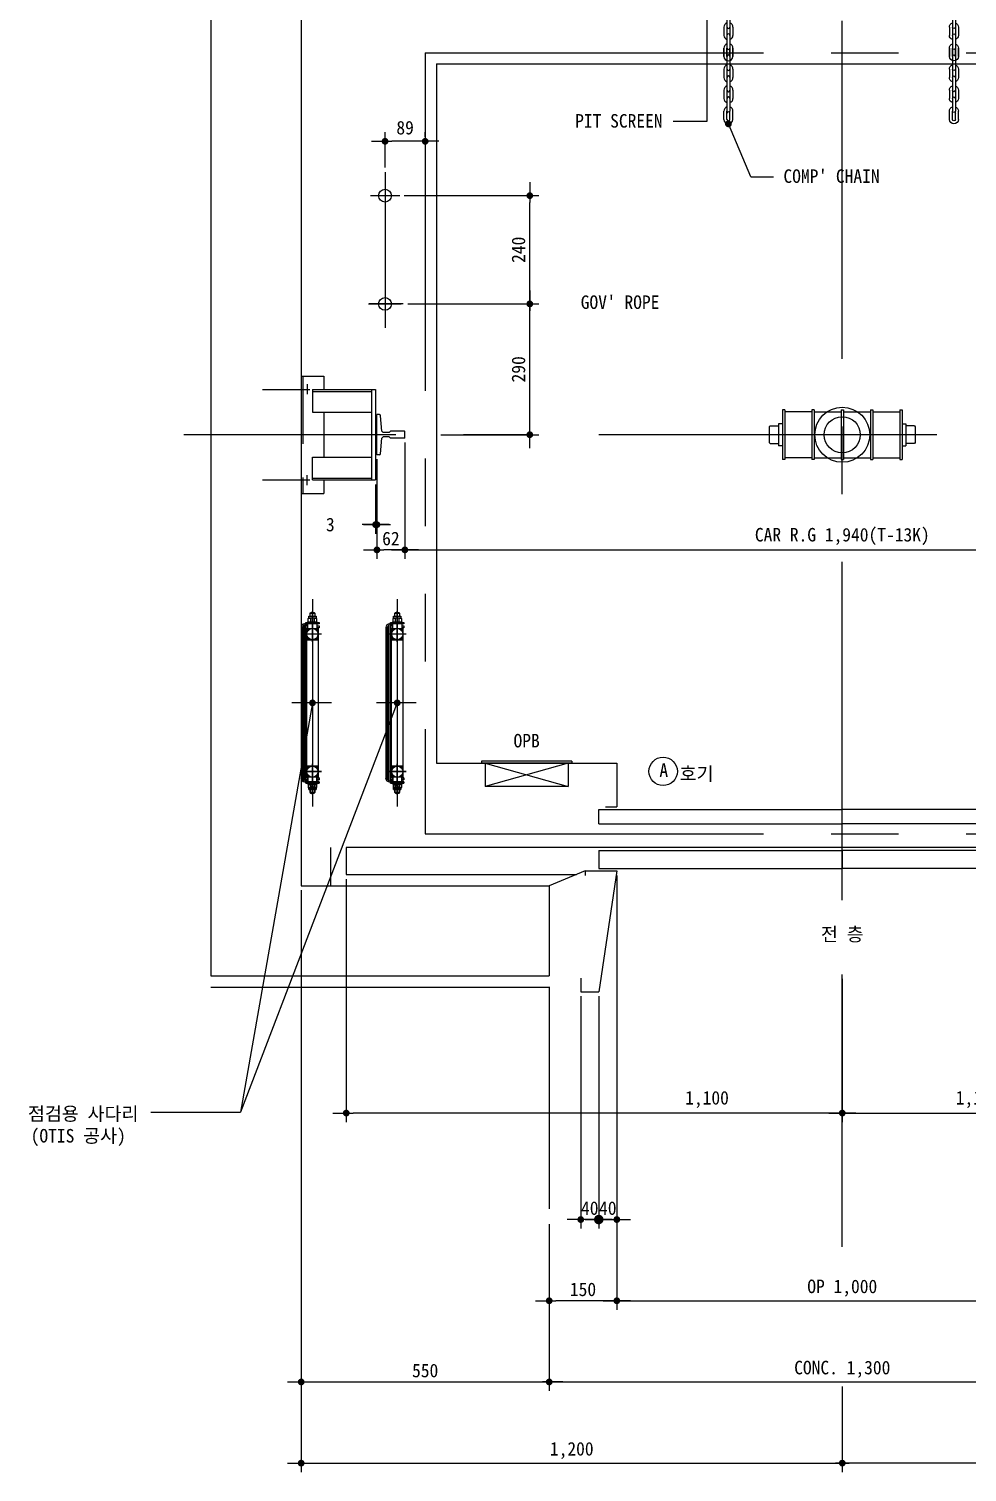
# Model space of a CAD drawing. Extents: x -9109 to 174251, y 57759 to 115528.
# Drawn here: x 74812 to 76893, y 110189 to 113389 of the extents above; entities that cross this region are included whole.
import ezdxf
from ezdxf.enums import TextEntityAlignment as Align

# ---------------------------------------------------------------- set-up
doc = ezdxf.new("R2010")
doc.units = 0
doc.header["$LTSCALE"] = 600
doc.header["$MEASUREMENT"] = 0
for name, pattern in [('CENTER', [2, 1.25, -0.25, 0.25, -0.25]), ('HIDDEN', [0.375, 0.25, -0.125]), ('PHANTOM', [2.5, 1.25, -0.25, 0.25, -0.25, 0.25, -0.25])]:
    doc.linetypes.add(name, pattern=pattern)
doc.layers.get('0').update_dxf_attribs({"linetype": 'CONTINUOUS'})
for name, color, linetype in [('1', 3, 'CONTINUOUS'), ('2', 4, 'HIDDEN'), ('3', 1, 'CENTER'), ('4', 6, 'PHANTOM'), ('A-DIMS', 7, 'CONTINUOUS')]:
    doc.layers.add(name, color=color, linetype=linetype)
doc.layers.add('A-MKXS-LEAD', color=7, linetype='CONTINUOUS', lineweight=25)
doc.layers.add('A-MKXS-TEXT1', color=3, linetype='CONTINUOUS', lineweight=25)
doc.styles.add('HY울릉도L', font='')
doc.styles.add('돋움', font='')
doc.styles.add('돋움체', font='')
doc.styles.get('HY울릉도L').set_extended_font_data('Dotum')
doc.styles.get('돋움').set_extended_font_data('DotumChe')
doc.styles.get('돋움체').set_extended_font_data('DotumChe')
doc.dimstyles.new('CDIM', dxfattribs={"dimtxt": 3, "dimasz": 1.5, "dimexe": 2, "dimexo": 1, "dimgap": 1, "dimtad": 1, "dimdec": 0, "dimrnd": 0.5, "dimzin": 0, "dimdsep": 32, "dimlunit": 6, "dimtxsty": 'HY울릉도L', "dimblk1": '_CIDOT', "dimblk2": '_CIDOT', "dimsah": 1, "dimcen": 5.5, "dimclrd": 2, "dimclre": 2, "dimclrt": 7, "dimadec": 0, "dimazin": 0, "dimtfac": 1, "dimtdec": 0, "dimtix": 1, "dimtmove": 2, "dimatfit": 1, "dimldrblk": '_CIDOT', "dimfxl": 1, "dimtolj": 1, "dimtzin": 0, "dimlwd": -1, "dimarcsym": 0})

# ---------------------------------------------------------------- blocks, each defined once
blk = doc.blocks.new('_CIDOT')
at = {"color": 0, "linetype": 'ByBlock'}
blk.add_line((2, 0), (-1, 0), dxfattribs=at)
at = {"color": 0, "linetype": 'ByBlock', "const_width": 0.5}
blk.add_lwpolyline([(-0.25, 0, 1), (0.25, 0, 1)], format="xyb", close=True, dxfattribs=at)
blk = doc.blocks.new('*D375')
at = {"layer": 'A-DIMS', "lineweight": -2, "transparency": 16777216}
for p, q in [((75646.1, 112472.2), (75646.1, 112213.9)), ((77586.1, 112472.2), (77586.1, 112213.9))]:
    blk.add_line(p, q, dxfattribs=at)
at = {"layer": 'A-DIMS', "transparency": 16777216}
blk.add_line((75661.1, 112233.9), (77571.1, 112233.9), dxfattribs=at)
at = {"layer": 'A-DIMS', "transparency": 16777216, "xscale": 15, "yscale": 15, "zscale": 15, "rotation": 180}
blk.add_blockref('_CIDOT', (75646.1, 112233.9), dxfattribs=at)
at = {"layer": 'A-DIMS', "transparency": 16777216, "xscale": 15, "yscale": 15, "zscale": 15}
blk.add_blockref('_CIDOT', (77586.1, 112233.9), dxfattribs=at)
at = {"layer": 'A-DIMS', "color": 3, "transparency": 16777216, "insert": (76616.1, 112263.5), "char_height": 30, "attachment_point": 5, "style": '돋움체'}
blk.add_mtext('\\A1;{\\C7;CAR R.G 1,940(T-13K)}', dxfattribs=at)
blk = doc.blocks.new('*D376')
at = {"layer": 'A-DIMS', "lineweight": -2, "transparency": 16777216}
for p, q in [((75602.1, 113081.4), (75602.1, 113159.7)), ((75691.1, 113149.7), (75691.1, 113159.7))]:
    blk.add_line(p, q, dxfattribs=at)
at = {"layer": 'A-DIMS', "transparency": 16777216}
blk.add_line((75676.1, 113139.7), (75617.1, 113139.7), dxfattribs=at)
at = {"layer": 'A-DIMS', "transparency": 16777216, "xscale": 15, "yscale": 15, "zscale": 15, "rotation": 180}
blk.add_blockref('_CIDOT', (75602.1, 113139.7), dxfattribs=at)
at = {"layer": 'A-DIMS', "transparency": 16777216, "xscale": 15, "yscale": 15, "zscale": 15}
blk.add_blockref('_CIDOT', (75691.1, 113139.7), dxfattribs=at)
at = {"layer": 'A-DIMS', "color": 3, "transparency": 16777216, "insert": (75646.6, 113169.7), "char_height": 30, "attachment_point": 5, "style": '돋움체'}
blk.add_mtext('\\A1;89', dxfattribs=at)
blk = doc.blocks.new('*D350')
at = {"layer": 'A-DIMS', "lineweight": -2, "transparency": 16777216}
for p, q in [((75644.6, 113019.2), (75943.1, 113019.2)), ((75652.3, 112779.2), (75943.1, 112779.2))]:
    blk.add_line(p, q, dxfattribs=at)
at = {"layer": 'A-DIMS', "transparency": 16777216}
blk.add_line((75923.1, 112794.2), (75923.1, 113004.2), dxfattribs=at)
at = {"layer": 'A-DIMS', "transparency": 16777216, "xscale": 15, "yscale": 15, "zscale": 15}
for p, rotation in [((75923.1, 113019.2), 90), ((75923.1, 112779.2), 270)]:
    blk.add_blockref('_CIDOT', p, dxfattribs=dict(at, rotation=rotation))
at = {"layer": 'A-DIMS', "color": 3, "transparency": 16777216, "insert": (75898.1, 112899.2), "char_height": 30, "attachment_point": 5, "rotation": 90, "style": '돋움'}
blk.add_mtext('\\A1;240', dxfattribs=at)
blk = doc.blocks.new('*D351')
at = {"layer": 'A-DIMS', "lineweight": -2, "transparency": 16777216}
for p, q in [((75652.3, 112779.2), (75943.1, 112779.2)), ((75726.1, 112489.2), (75943.1, 112489.2))]:
    blk.add_line(p, q, dxfattribs=at)
at = {"layer": 'A-DIMS', "transparency": 16777216}
blk.add_line((75923.1, 112504.2), (75923.1, 112764.2), dxfattribs=at)
at = {"layer": 'A-DIMS', "transparency": 16777216, "xscale": 15, "yscale": 15, "zscale": 15}
for p, rotation in [((75923.1, 112779.2), 90), ((75923.1, 112489.2), 270)]:
    blk.add_blockref('_CIDOT', p, dxfattribs=dict(at, rotation=rotation))
at = {"layer": 'A-DIMS', "color": 3, "transparency": 16777216, "insert": (75898.1, 112634.2), "char_height": 30, "attachment_point": 5, "rotation": 90, "style": '돋움'}
blk.add_mtext('\\A1;290', dxfattribs=at)
blk = doc.blocks.new('*D352')
at = {"layer": 'A-DIMS', "lineweight": -2, "transparency": 16777216}
for p, q in [((75646.1, 112472.2), (75646.1, 112213.9)), ((75584.1, 112434.7), (75584.1, 112213.9))]:
    blk.add_line(p, q, dxfattribs=at)
at = {"layer": 'A-DIMS', "transparency": 16777216}
blk.add_line((75631.1, 112233.9), (75599.1, 112233.9), dxfattribs=at)
at = {"layer": 'A-DIMS', "transparency": 16777216, "xscale": 15, "yscale": 15, "zscale": 15, "rotation": 180}
blk.add_blockref('_CIDOT', (75584.1, 112233.9), dxfattribs=at)
at = {"layer": 'A-DIMS', "transparency": 16777216, "xscale": 15, "yscale": 15, "zscale": 15}
blk.add_blockref('_CIDOT', (75646.1, 112233.9), dxfattribs=at)
at = {"layer": 'A-DIMS', "color": 3, "transparency": 16777216, "insert": (75615.1, 112258.9), "char_height": 30, "attachment_point": 5, "style": '돋움체'}
blk.add_mtext('\\A1;62', dxfattribs=at)
blk = doc.blocks.new('*D353')
at = {"layer": 'A-DIMS', "lineweight": -2, "transparency": 16777216}
for p, q in [((75584.1, 112434.7), (75584.1, 112269.8)), ((75581.1, 112379.2), (75581.1, 112269.8))]:
    blk.add_line(p, q, dxfattribs=at)
at = {"layer": 'A-DIMS', "transparency": 16777216}
for p, q in [((75566.1, 112289.8), (75551.1, 112289.8)), ((75584.1, 112289.8), (75581.1, 112289.8)), ((75599.1, 112289.8), (75614.1, 112289.8))]:
    blk.add_line(p, q, dxfattribs=at)
at = {"layer": 'A-DIMS', "transparency": 16777216, "xscale": 15, "yscale": 15, "zscale": 15, "rotation": 180}
blk.add_blockref('_CIDOT', (75584.1, 112289.8), dxfattribs=at)
at = {"layer": 'A-DIMS', "transparency": 16777216, "xscale": 15, "yscale": 15, "zscale": 15}
blk.add_blockref('_CIDOT', (75581.1, 112289.8), dxfattribs=at)
at = {"layer": 'A-DIMS', "color": 3, "transparency": 16777216, "insert": (75480.7, 112289.8), "char_height": 30, "attachment_point": 5, "style": '돋움체'}
blk.add_mtext('\\A1;3', dxfattribs=at)
blk = doc.blocks.new('13K(62)')
at = {"layer": '1'}
for p, q in [((0, -44.5), (0, 44.5)), ((5.6, 44.5), (0, 44.5)), ((10.8, 8), (8.1, 42.1)), ((10.8, 8), (14.1, 4.8)), ((26.8, 4.8), (14.1, 4.8)), ((30, 8), (26.8, 4.8)), ((61, 8), (30, 8)), ((62, 7), (61, 8)), ((62, -7), (62, 7)), ((8.1, -42.1), (10.8, -8)), ((10.8, -8), (14.1, -4.7)), ((26.8, -4.7), (14.1, -4.7)), ((30, -8), (26.8, -4.7)), ((61, -8), (30, -8)), ((62, -7), (61, -8)), ((5.6, -44.5), (0, -44.5))]:
    blk.add_line(p, q, dxfattribs=at)
for centre, start, end in [((5.6, 42), 3.4093, 90), ((5.6, -42), 270, 356.5907)]:
    blk.add_arc(centre, 2.5, start, end, dxfattribs=at)
blk = doc.blocks.new('*D355')
at = {"layer": 'A-DIMS', "lineweight": -2, "transparency": 16777216}
for p, q in [((75966.1, 110739.2), (75966.1, 110369.2)), ((77266.1, 110739.2), (77266.1, 110369.2))]:
    blk.add_line(p, q, dxfattribs=at)
at = {"layer": 'A-DIMS', "transparency": 16777216}
blk.add_line((75981.1, 110389.2), (77251.1, 110389.2), dxfattribs=at)
at = {"layer": 'A-DIMS', "transparency": 16777216, "xscale": 15, "yscale": 15, "zscale": 15, "rotation": 180}
blk.add_blockref('_CIDOT', (75966.1, 110389.2), dxfattribs=at)
at = {"layer": 'A-DIMS', "transparency": 16777216, "xscale": 15, "yscale": 15, "zscale": 15}
blk.add_blockref('_CIDOT', (77266.1, 110389.2), dxfattribs=at)
at = {"layer": 'A-DIMS', "color": 3, "transparency": 16777216, "insert": (76616.1, 110417.2), "char_height": 30, "attachment_point": 5, "style": '돋움'}
blk.add_mtext('\\A1;CONC. 1,300', dxfattribs=at)
blk = doc.blocks.new('*D356')
at = {"layer": 'A-DIMS', "lineweight": -2, "transparency": 16777216}
for p, q in [((76116.1, 111512.2), (76116.1, 110549.2)), ((77116.1, 111512.2), (77116.1, 110549.2))]:
    blk.add_line(p, q, dxfattribs=at)
at = {"layer": 'A-DIMS', "transparency": 16777216}
blk.add_line((76131.1, 110569.2), (77101.1, 110569.2), dxfattribs=at)
at = {"layer": 'A-DIMS', "transparency": 16777216, "xscale": 15, "yscale": 15, "zscale": 15, "rotation": 180}
blk.add_blockref('_CIDOT', (76116.1, 110569.2), dxfattribs=at)
at = {"layer": 'A-DIMS', "transparency": 16777216, "xscale": 15, "yscale": 15, "zscale": 15}
blk.add_blockref('_CIDOT', (77116.1, 110569.2), dxfattribs=at)
at = {"layer": 'A-DIMS', "color": 3, "transparency": 16777216, "insert": (76616.1, 110597.2), "char_height": 30, "attachment_point": 5, "style": '돋움'}
blk.add_mtext('\\A1;OP 1,000', dxfattribs=at)
blk = doc.blocks.new('*D357')
at = {"layer": 'A-DIMS', "lineweight": -2, "transparency": 16777216}
for p, q in [((77766.1, 111479.2), (77766.1, 110189.2)), ((76616.1, 110379.2), (76616.1, 110189.2))]:
    blk.add_line(p, q, dxfattribs=at)
at = {"layer": 'A-DIMS', "transparency": 16777216}
blk.add_line((77751.1, 110209.2), (76631.1, 110209.2), dxfattribs=at)
at = {"layer": 'A-DIMS', "transparency": 16777216, "xscale": 15, "yscale": 15, "zscale": 15, "rotation": 180}
blk.add_blockref('_CIDOT', (76616.1, 110209.2), dxfattribs=at)
at = {"layer": 'A-DIMS', "transparency": 16777216, "xscale": 15, "yscale": 15, "zscale": 15}
blk.add_blockref('_CIDOT', (77766.1, 110209.2), dxfattribs=at)
at = {"layer": 'A-DIMS', "color": 3, "transparency": 16777216, "insert": (77191.1, 110237.1), "char_height": 30, "attachment_point": 5, "style": '돋움'}
blk.add_mtext('\\A1;1,150', dxfattribs=at)
blk = doc.blocks.new('*D360')
at = {"layer": 'A-DIMS', "lineweight": -2, "transparency": 16777216}
for p, q in [((76116.1, 111512.2), (76116.1, 110549.2)), ((75966.1, 110739.2), (75966.1, 110549.2))]:
    blk.add_line(p, q, dxfattribs=at)
at = {"layer": 'A-DIMS', "transparency": 16777216}
blk.add_line((76101.1, 110569.2), (75981.1, 110569.2), dxfattribs=at)
at = {"layer": 'A-DIMS', "transparency": 16777216, "xscale": 15, "yscale": 15, "zscale": 15, "rotation": 180}
blk.add_blockref('_CIDOT', (75966.1, 110569.2), dxfattribs=at)
at = {"layer": 'A-DIMS', "transparency": 16777216, "xscale": 15, "yscale": 15, "zscale": 15}
blk.add_blockref('_CIDOT', (76116.1, 110569.2), dxfattribs=at)
at = {"layer": 'A-DIMS', "color": 3, "transparency": 16777216, "insert": (76041.1, 110594.3), "char_height": 30, "attachment_point": 5, "style": '돋움'}
blk.add_mtext('\\A1;150', dxfattribs=at)
blk = doc.blocks.new('*D361')
at = {"layer": 'A-DIMS', "lineweight": -2, "transparency": 16777216}
for p, q in [((76036.1, 111244.2), (76036.1, 110729.2)), ((76076.1, 111244.2), (76076.1, 110729.2))]:
    blk.add_line(p, q, dxfattribs=at)
at = {"layer": 'A-DIMS', "transparency": 16777216}
for p, q in [((76021.1, 110749.2), (76006.1, 110749.2)), ((76076.1, 110749.2), (76036.1, 110749.2)), ((76091.1, 110749.2), (76106.1, 110749.2))]:
    blk.add_line(p, q, dxfattribs=at)
at = {"layer": 'A-DIMS', "transparency": 16777216, "xscale": 15, "yscale": 15, "zscale": 15}
blk.add_blockref('_CIDOT', (76036.1, 110749.2), dxfattribs=at)
at = {"layer": 'A-DIMS', "transparency": 16777216, "xscale": 15, "yscale": 15, "zscale": 15, "rotation": 180}
blk.add_blockref('_CIDOT', (76076.1, 110749.2), dxfattribs=at)
at = {"layer": 'A-DIMS', "color": 3, "transparency": 16777216, "insert": (76056.1, 110774.3), "char_height": 30, "attachment_point": 5, "style": '돋움'}
blk.add_mtext('\\A1;40', dxfattribs=at)
blk = doc.blocks.new('*D362')
at = {"layer": 'A-DIMS', "lineweight": -2, "transparency": 16777216}
for p, q in [((76116.1, 111512.2), (76116.1, 110729.2)), ((76076.1, 111244.2), (76076.1, 110729.2))]:
    blk.add_line(p, q, dxfattribs=at)
at = {"layer": 'A-DIMS', "transparency": 16777216}
for p, q in [((76061.1, 110749.2), (76046.1, 110749.2)), ((76076.1, 110749.2), (76116.1, 110749.2)), ((76131.1, 110749.2), (76146.1, 110749.2))]:
    blk.add_line(p, q, dxfattribs=at)
at = {"layer": 'A-DIMS', "transparency": 16777216, "xscale": 15, "yscale": 15, "zscale": 15}
blk.add_blockref('_CIDOT', (76076.1, 110749.2), dxfattribs=at)
at = {"layer": 'A-DIMS', "transparency": 16777216, "xscale": 15, "yscale": 15, "zscale": 15, "rotation": 180}
blk.add_blockref('_CIDOT', (76116.1, 110749.2), dxfattribs=at)
at = {"layer": 'A-DIMS', "color": 3, "transparency": 16777216, "insert": (76096.1, 110774.3), "char_height": 30, "attachment_point": 5, "style": '돋움'}
blk.add_mtext('\\A1;40', dxfattribs=at)
blk = doc.blocks.new('A$C2A9301BA')
at = {"layer": '1'}
for p, q in [((-50, 130), (-50, 100)), ((0, 130), (-50, 130)), ((-25, 100), (-25, 50)), ((-50, 50), (-50, -50)), ((-25, -100), (-25, -50)), ((-50, -100), (-50, -130)), ((0, -130), (-50, -130))]:
    blk.add_line(p, q, dxfattribs=at)
at = {"layer": '1', "color": 7}
for p, q in [((85.9, 100), (-19.5, 100)), ((-13.4, 112.1), (-13.4, 89.7)), ((-13.4, -112.1), (-13.4, -89.7)), ((85.9, -100), (-19.5, -100))]:
    blk.add_line(p, q, dxfattribs=at)
at = {"layer": '2'}
blk.add_line((-4, 130), (-4, -130), dxfattribs=at)
blk = doc.blocks.new('*D365')
at = {"layer": 'A-DIMS', "lineweight": -2, "transparency": 16777216}
for p, q in [((75416.1, 111479.2), (75416.1, 110369.2)), ((75966.1, 110649.9), (75966.1, 110369.2))]:
    blk.add_line(p, q, dxfattribs=at)
at = {"layer": 'A-DIMS', "transparency": 16777216}
blk.add_line((75431.1, 110389.2), (75951.1, 110389.2), dxfattribs=at)
at = {"layer": 'A-DIMS', "transparency": 16777216, "xscale": 15, "yscale": 15, "zscale": 15, "rotation": 180}
blk.add_blockref('_CIDOT', (75416.1, 110389.2), dxfattribs=at)
at = {"layer": 'A-DIMS', "transparency": 16777216, "xscale": 15, "yscale": 15, "zscale": 15}
blk.add_blockref('_CIDOT', (75966.1, 110389.2), dxfattribs=at)
at = {"layer": 'A-DIMS', "color": 3, "transparency": 16777216, "insert": (75691.1, 110414.3), "char_height": 30, "attachment_point": 5, "style": '돋움'}
blk.add_mtext('\\A1;550', dxfattribs=at)
blk = doc.blocks.new('*D366')
at = {"layer": 'A-DIMS', "lineweight": -2, "transparency": 16777216}
for p, q in [((75416.1, 111479.2), (75416.1, 110189.2)), ((76616.1, 110379.2), (76616.1, 110189.2))]:
    blk.add_line(p, q, dxfattribs=at)
at = {"layer": 'A-DIMS', "transparency": 16777216}
blk.add_line((75431.1, 110209.2), (76601.1, 110209.2), dxfattribs=at)
at = {"layer": 'A-DIMS', "transparency": 16777216, "xscale": 15, "yscale": 15, "zscale": 15, "rotation": 180}
blk.add_blockref('_CIDOT', (75416.1, 110209.2), dxfattribs=at)
at = {"layer": 'A-DIMS', "transparency": 16777216, "xscale": 15, "yscale": 15, "zscale": 15}
blk.add_blockref('_CIDOT', (76616.1, 110209.2), dxfattribs=at)
at = {"layer": 'A-DIMS', "color": 3, "transparency": 16777216, "insert": (76016.1, 110237.1), "char_height": 30, "attachment_point": 5, "style": '돋움'}
blk.add_mtext('\\A1;1,200', dxfattribs=at)
blk = doc.blocks.new('4본')
for p, q in [((-132.5, 55), (-132.5, -55)), ((-127.5, 55), (-132.5, 55)), ((-127.5, 55), (-127.5, -55)), ((-67.5, 51), (-127.5, 51)), ((-67.5, 55), (-67.5, -55)), ((-62.5, 55), (-67.5, 55)), ((-62.5, 55), (-62.5, -55)), ((-62.5, 51), (-2.5, 51)), ((-2.5, 55), (-2.5, -55)), ((-2.5, 55), (2.5, 55)), ((2.5, 55), (2.5, -55)), ((2.5, 51), (62.5, 51)), ((62.5, 55), (62.5, -55)), ((62.5, 55), (67.5, 55)), ((67.5, 55), (67.5, -55)), ((67.5, 51), (127.5, 51)), ((127.5, 55), (127.5, -55)), ((127.5, 55), (132.5, 55)), ((132.5, 55), (132.5, -55)), ((-159.9, 19.6), (-161.9, 17.6)), ((-161.9, 17.6), (-161.9, -17.6)), ((-159.9, 19.6), (-141.1, 19.6)), ((-141.1, 24.5), (-141.1, -24.5)), ((-132.5, 24.5), (-141.1, 24.5)), ((132.5, 24.5), (141.1, 24.5)), ((141.1, 24.5), (141.1, -24.5)), ((159.9, 19.6), (141.1, 19.6)), ((159.9, 19.6), (161.9, 17.6)), ((161.9, 17.6), (161.9, -17.6)), ((-161.9, -17.6), (-159.9, -19.6)), ((-159.9, -19.6), (-141.1, -19.6)), ((-132.5, -24.5), (-141.1, -24.5)), ((132.5, -24.5), (141.1, -24.5)), ((159.9, -19.6), (141.1, -19.6)), ((161.9, -17.6), (159.9, -19.6)), ((-127.5, -55), (-132.5, -55)), ((-67.5, -51), (-127.5, -51)), ((-62.5, -55), (-67.5, -55)), ((-62.5, -51), (-2.5, -51)), ((-2.5, -55), (2.5, -55)), ((2.5, -51), (62.5, -51)), ((62.5, -55), (67.5, -55)), ((67.5, -51), (127.5, -51)), ((127.5, -55), (132.5, -55))]:
    blk.add_line(p, q)
blk = doc.blocks.new('*D367')
at = {"layer": 'A-DIMS', "lineweight": -2, "transparency": 16777216}
for p, q in [((75516.1, 111504.2), (75516.1, 110965.3)), ((76616.1, 111282.8), (76616.1, 110965.3))]:
    blk.add_line(p, q, dxfattribs=at)
at = {"layer": 'A-DIMS', "transparency": 16777216}
blk.add_line((76601.1, 110985.3), (75531.1, 110985.3), dxfattribs=at)
at = {"layer": 'A-DIMS', "transparency": 16777216, "xscale": 15, "yscale": 15, "zscale": 15, "rotation": 180}
blk.add_blockref('_CIDOT', (75516.1, 110985.3), dxfattribs=at)
at = {"layer": 'A-DIMS', "transparency": 16777216, "xscale": 15, "yscale": 15, "zscale": 15}
blk.add_blockref('_CIDOT', (76616.1, 110985.3), dxfattribs=at)
at = {"layer": 'A-DIMS', "color": 3, "transparency": 16777216, "insert": (76316.1, 111015.3), "char_height": 30, "attachment_point": 5, "style": '돋움'}
blk.add_mtext('\\A1;1,100', dxfattribs=at)
blk = doc.blocks.new('35')
at = {"layer": '2'}
blk.add_line((-35, 0), (-35, -85), dxfattribs=at)
blk = doc.blocks.new('*D345')
at = {"layer": 'A-DIMS', "lineweight": -2, "transparency": 16777216}
for p, q in [((77716.1, 111504.2), (77716.1, 110965.3)), ((76616.1, 111282.8), (76616.1, 110965.3))]:
    blk.add_line(p, q, dxfattribs=at)
at = {"layer": 'A-DIMS', "transparency": 16777216}
blk.add_line((76631.1, 110985.3), (77701.1, 110985.3), dxfattribs=at)
at = {"layer": 'A-DIMS', "transparency": 16777216, "xscale": 15, "yscale": 15, "zscale": 15, "rotation": 180}
blk.add_blockref('_CIDOT', (76616.1, 110985.3), dxfattribs=at)
at = {"layer": 'A-DIMS', "transparency": 16777216, "xscale": 15, "yscale": 15, "zscale": 15}
blk.add_blockref('_CIDOT', (77716.1, 110985.3), dxfattribs=at)
at = {"layer": 'A-DIMS', "color": 3, "transparency": 16777216, "insert": (76916.1, 111015.3), "char_height": 30, "attachment_point": 5, "style": '돋움'}
blk.add_mtext('\\A1;1,100', dxfattribs=at)
blk = doc.blocks.new('A$C0A223C6D')
at = {"color": 3}
for p, q in [((-10, -18.4), (-10, 0)), ((-3.4, -18.4), (-3.4, 0)), ((3.4, -18.4), (3.4, 0)), ((10, -18.4), (10, 0)), ((-3.4, -46.6), (-3.4, -18.4)), ((3.4, -46.6), (3.4, -18.4)), ((-10, -65), (-10, -46.6)), ((-3.4, -74.8), (-3.4, -46.6)), ((-3.4, -65), (-3.4, -46.6)), ((3.4, -74.8), (3.4, -46.6)), ((3.4, -65), (3.4, -46.6)), ((10, -65), (10, -46.6)), ((-10, -93.2), (-10, -111.5)), ((-3.4, -93.2), (-3.4, -74.8)), ((-3.4, -93.2), (-3.4, -111.5)), ((3.4, -93.2), (3.4, -74.8)), ((3.4, -93.2), (3.4, -111.5)), ((10, -93.2), (10, -111.5)), ((-3.4, -111.5), (-3.4, -129.9)), ((3.4, -111.5), (3.4, -129.9)), ((-10, -139.7), (-10, -158.1)), ((-3.4, -129.9), (-3.4, -158.1)), ((-3.4, -139.7), (-3.4, -158.1)), ((-3.4, -158.1), (-3.4, -232.8)), ((3.4, -129.9), (3.4, -158.1)), ((3.4, -139.7), (3.4, -158.1)), ((3.4, -158.1), (3.4, -232.8)), ((10, -139.7), (10, -158.1)), ((-10, -186.3), (-10, -204.7)), ((-3.4, -176.5), (-3.4, -204.7)), ((-3.4, -186.3), (-3.4, -204.7)), ((3.4, -176.5), (3.4, -204.7)), ((3.4, -186.3), (3.4, -204.7)), ((10, -186.3), (10, -204.7)), ((-10, -251.2), (-10, -232.8)), ((-10, -232.9), (-10, -251.3)), ((-3.4, -251.2), (-3.4, -232.8)), ((-3.4, -232.9), (-3.4, -251.3)), ((-3.4, -251.3), (-3.4, -269.6)), ((3.4, -251.2), (3.4, -232.8)), ((3.4, -232.9), (3.4, -251.3)), ((3.4, -251.3), (3.4, -269.6)), ((10, -251.2), (10, -232.8)), ((10, -232.9), (10, -251.3)), ((-10, -279.5), (-10, -297.9)), ((-3.4, -269.6), (-3.4, -297.9)), ((-3.4, -279.5), (-3.4, -297.9)), ((3.4, -269.6), (3.4, -297.9)), ((3.4, -279.5), (3.4, -297.9)), ((10, -279.5), (10, -297.9)), ((-3.4, -297.9), (-3.4, -372.6)), ((-3.4, -316.2), (-3.4, -344.4)), ((3.4, -297.9), (3.4, -372.6)), ((3.4, -316.2), (3.4, -344.4)), ((-10, -326.1), (-10, -344.4)), ((-3.4, -326.1), (-3.4, -344.4)), ((3.4, -326.1), (3.4, -344.4)), ((10, -326.1), (10, -344.4)), ((-10, -391), (-10, -372.6)), ((-3.4, -391), (-3.4, -372.6)), ((3.4, -391), (3.4, -372.6)), ((10, -391), (10, -372.6))]:
    blk.add_line(p, q, dxfattribs=at)
for centre, radius, start, end in [((0, 0), 10, 0, 180), ((0, 0), 3.38, 0, 180), ((0, -18.4), 10, 180, 250.2664), ((0, -18.4), 3.38, 0, 180), ((0, -18.4), 10, 289.7336, 0), ((0, -46.6), 10, 109.7336, 180), ((0, -46.6), 3.38, 180, 0), ((0, -65), 3.38, 0, 180), ((0, -46.6), 10, 0, 70.2664), ((0, -65), 10, 180, 250.2664), ((0, -93.1), 10, 109.7336, 180), ((0, -93.2), 3.38, 180, 0), ((0, -65), 10, 289.7336, 0), ((0, -93.1), 10, 0, 70.2664), ((0, -111.5), 10, 180, 250.2664), ((0, -111.5), 3.38, 0, 180), ((0, -111.5), 10, 289.7336, 0), ((0, -139.7), 10, 109.7336, 180), ((0, -158.1), 10, 180, 250.2664), ((0, -139.7), 3.38, 180, 0), ((0, -158.1), 3.38, 0, 180), ((0, -139.7), 10, 0, 70.2664), ((0, -158.1), 10, 289.7336, 0), ((0, -186.3), 10, 109.7336, 180), ((0, -186.3), 3.38, 180, 0), ((0, -186.3), 10, 0, 70.2664), ((0, -204.7), 10, 180, 250.2664), ((0, -232.8), 10, 109.7336, 180), ((0, -232.8), 10, 109.7336, 180), ((0, -204.7), 3.38, 0, 180), ((0, -204.7), 10, 289.7336, 0), ((0, -232.8), 10, 0, 70.2664), ((0, -232.8), 10, 0, 70.2664), ((0, -251.2), 10, 180, 0), ((0, -232.9), 3.38, 180, 0), ((0, -251.3), 3.38, 0, 180), ((0, -279.4), 10, 109.7336, 180), ((0, -279.5), 3.38, 180, 0), ((0, -279.4), 10, 0, 70.2664), ((0, -297.9), 10, 180, 250.2664), ((0, -326), 10, 109.7336, 180), ((0, -297.9), 3.38, 0, 180), ((0, -297.9), 10, 289.7336, 0), ((0, -326), 10, 0, 70.2664), ((0, -344.4), 10, 180, 250.2664), ((0, -326.1), 3.38, 180, 0), ((0, -344.4), 3.38, 0, 180), ((0, -344.4), 10, 289.7336, 0), ((0, -372.6), 10, 109.7336, 180), ((0, -377.6), 3.38, 0, 180), ((0, -372.6), 10, 0, 70.2664), ((0, -391), 10, 180, 0), ((0, -391), 3.38, 180, 0)]:
    blk.add_arc(centre, radius, start, end, dxfattribs=at)
blk = doc.blocks.new('OPBB')
at = {"color": 7}
for p, q in [((100, 4), (-100, 4)), ((100, 0), (-100, 0)), ((92, -52), (-92, -52))]:
    blk.add_line(p, q, dxfattribs=at)
for p, q in [((-100, 4), (-100, 0)), ((-92, 0), (-92, -52)), ((100, 4), (100, 0)), ((92, 0), (92, -52))]:
    blk.add_line(p, q)
at = {"layer": '1'}
for p, q in [((-92, 0), (92, -52)), ((92, 0), (-92, -52))]:
    blk.add_line(p, q, dxfattribs=at)

msp = doc.modelspace()

# ---------------------------------------------------------------- linework, layer by layer
for p, q in [((75216.1, 114539.2), (75216.1, 111289.2)), ((75416.1, 114339.2), (75416.1, 111489.2)), ((75716.1, 113311.2), (77516.1, 113311.2)), ((75716.1, 113311.2), (75716.1, 111761.2)), ((75716.1, 111761.2), (76116.1, 111761.2)), ((76116.1, 111761.2), (76116.1, 111664.2)), ((76076.1, 111658.2), (76616.1, 111658.2)), ((76076.1, 111658.2), (76616.1, 111658.2)), ((76076.1, 111626.2), (76076.1, 111658.2)), ((76091.1, 111664.2), (76116.1, 111664.2)), ((77156.1, 111658.2), (76616.1, 111658.2)), ((77716.1, 111574.2), (75516.1, 111574.2)), ((75516.1, 111574.2), (75516.1, 111514.2)), ((76046.1, 111522.2), (75966.1, 111489.2)), ((76046.1, 111522.2), (76046.1, 111512.2)), ((76116.1, 111522.2), (76076.1, 111254.2)), ((75416.1, 111489.2), (75966.1, 111489.2)), ((75966.1, 111489.2), (75966.1, 111289.2)), ((75216.1, 111289.2), (75966.1, 111289.2)), ((76036.1, 111284.2), (76036.1, 111254.2)), ((76036.1, 111254.2), (76076.1, 111254.2))]:
    msp.add_line(p, q)
at = {"color": 7}
for p, q in [((76616.1, 111626.2), (76616.1, 111658.2)), ((76616.1, 111626.2), (76616.1, 111658.2)), ((76616.1, 111626.2), (76616.1, 111658.2)), ((76616.1, 111626.2), (76616.1, 111658.2)), ((76076.1, 111626.2), (76616.1, 111626.2)), ((77156.1, 111626.2), (76616.1, 111626.2)), ((76076.1, 111567.2), (76616.1, 111567.2)), ((76076.1, 111567.2), (76076.1, 111527.2)), ((77156.1, 111567.2), (76616.1, 111567.2)), ((76616.1, 111567.2), (76616.1, 111527.2)), ((76616.1, 111567.2), (76616.1, 111527.2)), ((75516.1, 111514.2), (76026.7, 111514.2)), ((76046.1, 111522.2), (76116.1, 111522.2)), ((76076.1, 111527.2), (76616.1, 111527.2)), ((77156.1, 111527.2), (76616.1, 111527.2))]:
    msp.add_line(p, q, dxfattribs=at)
for centre in [(75602.1, 113019.2), (75602.1, 112779.2)]:
    msp.add_circle(centre, 14.2)
at = {"layer": '1'}
for p, q in [((75441.1, 112589.2), (75581.1, 112589.2)), ((75441.1, 112585.2), (75572.1, 112585.2)), ((75572.1, 112589.2), (75572.1, 112389.2)), ((75581.1, 112589.2), (75581.1, 112389.2)), ((75441.1, 112539.2), (75572.1, 112539.2)), ((75441.1, 112439.2), (75572.1, 112439.2)), ((75441.1, 112393.2), (75572.1, 112393.2)), ((75441.1, 112389.2), (75581.1, 112389.2)), ((75436.1, 112093.7), (75446.1, 112093.7)), ((75441.1, 112030.2), (75441.1, 112097.7)), ((75624.1, 112093.7), (75634.1, 112093.7)), ((75629.1, 112030.2), (75629.1, 112097.7)), ((75422.1, 112066.4), (75422.1, 111723)), ((75425.1, 112065.2), (75431.1, 112065.2)), ((75451.1, 112069.7), (75451.1, 112059.7)), ((75610.1, 112066.4), (75610.1, 111723)), ((75613.1, 112065.2), (75619.1, 112065.2)), ((75639.1, 112069.7), (75639.1, 112059.7)), ((75428.6, 112034.7), (75453.6, 112034.7)), ((75616.6, 112034.7), (75641.6, 112034.7)), ((75419.1, 112002.2), (75422.1, 112002.2)), ((75425.1, 112002.2), (75428.6, 112002.2)), ((75607.1, 112002.2), (75610.1, 112002.2)), ((75613.1, 112002.2), (75616.6, 112002.2)), ((75441.1, 111691.9), (75441.1, 111759.5)), ((75441.1, 111759.3), (75441.1, 111691.7)), ((75629.1, 111691.9), (75629.1, 111759.5)), ((75629.1, 111759.3), (75629.1, 111691.7)), ((75423.8, 111719.7), (75426.1, 111719.7)), ((75611.8, 111719.7), (75614.1, 111719.7))]:
    msp.add_line(p, q, dxfattribs=at)
for points in [[(75436.1, 112086.6), (75436.1, 112093.7), (75437.1, 112094.7), (75445.1, 112094.7), (75446.1, 112093.7), (75446.1, 112086.6)], [(75624.1, 112086.6), (75624.1, 112093.7), (75625.1, 112094.7), (75633.1, 112094.7), (75634.1, 112093.7), (75634.1, 112086.6)], [(75425.1, 112061.2), (75431.1, 112061.2), (75431.1, 112061.7), (75431.1, 112061.7), (75431.1, 112061.7)], [(75435.1, 112058.2), (75430.1, 112058.2), (75430.1, 112053.2)], [(75431.1, 112072.7), (75431.1, 112074.7), (75451.1, 112074.7), (75451.1, 112072.7)], [(75452.1, 112053.2), (75452.1, 112058.2), (75447, 112058.2)], [(75451.1, 112065.2), (75456.1, 112065.2), (75456.1, 112061.2), (75451.1, 112061.2)], [(75613.1, 112061.2), (75619.1, 112061.2), (75619.1, 112061.7), (75619.1, 112061.7), (75619.1, 112061.7)], [(75623.1, 112058.2), (75618.1, 112058.2), (75618.1, 112053.2)], [(75619.1, 112072.7), (75619.1, 112074.7), (75639.1, 112074.7), (75639.1, 112072.7)], [(75640.1, 112053.2), (75640.1, 112058.2), (75635, 112058.2)], [(75639.1, 112065.2), (75644.1, 112065.2), (75644.1, 112061.2), (75639.1, 112061.2)], [(75430.1, 112041.3), (75430.1, 112036.2), (75435.1, 112036.2)], [(75447, 112036.2), (75452.1, 112036.2), (75452.1, 112041.3)], [(75618.1, 112041.3), (75618.1, 112036.2), (75623.1, 112036.2)], [(75635, 112036.2), (75640.1, 112036.2), (75640.1, 112041.3)], [(75425.1, 111728.2), (75431.1, 111728.2), (75425.1, 111728.2)], [(75613.1, 111728.2), (75619.1, 111728.2), (75613.1, 111728.2)]]:
    msp.add_lwpolyline(points, dxfattribs=at)
for points in [[(75426.1, 112069.7), (75423.8, 112069.7, 0.414214), (75416.1, 112062), (75416.1, 111727.4, 0.414214), (75423.8, 111719.7, -0.414214), (75416.1, 111727.4)], [(75431.1, 112059.7), (75431.1, 112069.7), (75425.4, 112069.7, 0.415821), (75422.1, 112066.4, 0.309529), (75419.1, 112062), (75419.1, 111727.4, 0.309529), (75422.1, 111723.1, -0.309529), (75419.1, 111727.4)], [(75420.1, 112002.2), (75420.1, 112057.5, -0.279701), (75422, 112060.8)], [(75431.1, 112066.7), (75425.4, 112066.7, 0.414214), (75425.1, 112066.4), (75425.1, 111723, 0.414214), (75425.4, 111722.7), (75431.1, 111722.7), (75425.4, 111722.7, -0.414214), (75425.1, 111723)], [(75431.8, 112074.7), (75431.8, 112082.1, -0.309401), (75436.4, 112082.1), (75436.4, 112074.7)], [(75445.7, 112074.7), (75445.7, 112082.1, 0.154701), (75436.4, 112082.1)], [(75445.7, 112082.1, -0.309401), (75450.3, 112082.1), (75450.3, 112074.7)], [(75614.1, 112069.7), (75611.8, 112069.7, 0.414214), (75604.1, 112062), (75604.1, 111727.4, 0.414214), (75611.8, 111719.7, -0.414214), (75604.1, 111727.4)], [(75619.1, 112059.7), (75619.1, 112069.7), (75613.4, 112069.7, 0.415821), (75610.1, 112066.4, 0.309529), (75607.1, 112062), (75607.1, 111727.4, 0.309529), (75610.1, 111723.1, -0.309529), (75607.1, 111727.4)], [(75608.1, 112002.2), (75608.1, 112057.5, -0.279701), (75610, 112060.8)], [(75619.1, 112066.7), (75613.4, 112066.7, 0.414214), (75613.1, 112066.4), (75613.1, 111723, 0.414214), (75613.4, 111722.7), (75619.1, 111722.7), (75613.4, 111722.7, -0.414214), (75613.1, 111723)], [(75619.8, 112074.7), (75619.8, 112082.1, -0.309401), (75624.4, 112082.1), (75624.4, 112074.7)], [(75633.7, 112074.7), (75633.7, 112082.1, 0.154701), (75624.4, 112082.1)], [(75633.7, 112082.1, -0.309401), (75638.3, 112082.1), (75638.3, 112074.7)], [(75422.1, 111723.1, 0.415821), (75425.4, 111719.7), (75431.1, 111719.7)], [(75445.7, 111707.4, -0.154701), (75436.4, 111707.4, -0.309401), (75431.8, 111707.4)], [(75610.1, 111723.1, 0.415821), (75613.4, 111719.7), (75619.1, 111719.7)], [(75633.7, 111707.4, -0.154701), (75624.4, 111707.4, -0.309401), (75619.8, 111707.4)]]:
    msp.add_lwpolyline(points, format="xyb", dxfattribs=at)
for points in [[(75456.1, 112072.7), (75456.1, 112069.7), (75426.1, 112069.7), (75426.1, 112072.7)], [(75453.6, 112059.7), (75453.6, 111729.7), (75428.6, 111729.7), (75428.6, 112059.7)], [(75449.1, 112086.6), (75449.1, 112082.8), (75433.1, 112082.8), (75433.1, 112086.6)], [(75644.1, 112072.7), (75644.1, 112069.7), (75614.1, 112069.7), (75614.1, 112072.7)], [(75641.6, 112059.7), (75641.6, 111729.7), (75616.6, 111729.7), (75616.6, 112059.7)], [(75637.1, 112086.6), (75637.1, 112082.8), (75621.1, 112082.8), (75621.1, 112086.6)], [(75419.1, 111787.2), (75422.1, 111787.2)], [(75425.1, 111787.2), (75428.6, 111787.2)], [(75607.1, 111787.2), (75610.1, 111787.2)], [(75613.1, 111787.2), (75616.6, 111787.2)], [(75428.6, 111754.7), (75453.6, 111754.7)], [(75430.1, 111753.2), (75435.1, 111753.2), (75430.1, 111753.2), (75430.1, 111748.2)], [(75430.1, 111731.2), (75430.1, 111736.3), (75430.1, 111731.2), (75435.1, 111731.2)], [(75452.1, 111753.2), (75452.1, 111748.2), (75452.1, 111753.2), (75447, 111753.2)], [(75452.1, 111731.2), (75447, 111731.2), (75452.1, 111731.2), (75452.1, 111736.3)], [(75616.6, 111754.7), (75641.6, 111754.7)], [(75618.1, 111753.2), (75623.1, 111753.2), (75618.1, 111753.2), (75618.1, 111748.2)], [(75618.1, 111731.2), (75618.1, 111736.3), (75618.1, 111731.2), (75623.1, 111731.2)], [(75640.1, 111753.2), (75640.1, 111748.2), (75640.1, 111753.2), (75635, 111753.2)], [(75640.1, 111731.2), (75635, 111731.2), (75640.1, 111731.2), (75640.1, 111736.3)], [(75425.1, 111724.2), (75431.1, 111724.2)], [(75456.1, 111719.7), (75456.1, 111716.7), (75426.1, 111716.7), (75426.1, 111719.7)], [(75456.1, 111716.7), (75456.1, 111719.7), (75426.1, 111719.7), (75426.1, 111716.7)], [(75431.1, 111719.7), (75431.1, 111729.7)], [(75431.1, 111728.2), (75431.1, 111727.7), (75431.1, 111727.7)], [(75451.1, 111714.7), (75431.1, 111714.7), (75431.1, 111716.7), (75431.1, 111714.7), (75451.1, 111714.7), (75451.1, 111716.7)], [(75449.1, 111706.7), (75449.1, 111702.8), (75433.1, 111702.8), (75433.1, 111706.7)], [(75449.1, 111702.8), (75449.1, 111706.7), (75433.1, 111706.7), (75433.1, 111702.8)], [(75436.4, 111714.7), (75436.4, 111707.4)], [(75445.7, 111714.7), (75445.7, 111707.4)], [(75450.3, 111714.7), (75450.3, 111707.4)], [(75451.1, 111719.7), (75451.1, 111729.7)], [(75456.1, 111724.2), (75456.1, 111728.2), (75451.1, 111728.2), (75456.1, 111728.2), (75456.1, 111724.2), (75451.1, 111724.2)], [(75613.1, 111724.2), (75619.1, 111724.2)], [(75644.1, 111719.7), (75644.1, 111716.7), (75614.1, 111716.7), (75614.1, 111719.7)], [(75644.1, 111716.7), (75644.1, 111719.7), (75614.1, 111719.7), (75614.1, 111716.7)], [(75619.1, 111719.7), (75619.1, 111729.7)], [(75619.1, 111728.2), (75619.1, 111727.7), (75619.1, 111727.7)], [(75639.1, 111714.7), (75619.1, 111714.7), (75619.1, 111716.7), (75619.1, 111714.7), (75639.1, 111714.7), (75639.1, 111716.7)], [(75637.1, 111706.7), (75637.1, 111702.8), (75621.1, 111702.8), (75621.1, 111706.7)], [(75637.1, 111702.8), (75637.1, 111706.7), (75621.1, 111706.7), (75621.1, 111702.8)], [(75624.4, 111714.7), (75624.4, 111707.4)], [(75633.7, 111714.7), (75633.7, 111707.4)], [(75638.3, 111714.7), (75638.3, 111707.4)], [(75639.1, 111719.7), (75639.1, 111729.7)], [(75644.1, 111724.2), (75644.1, 111728.2), (75639.1, 111728.2), (75644.1, 111728.2), (75644.1, 111724.2), (75639.1, 111724.2)], [(75445.1, 111694.7), (75437.1, 111694.7), (75436.1, 111695.7), (75436.1, 111702.8), (75436.1, 111695.7), (75437.1, 111694.7), (75445.1, 111694.7), (75446.1, 111695.7), (75446.1, 111702.8), (75446.1, 111695.7), (75436.1, 111695.7), (75446.1, 111695.7)], [(75633.1, 111694.7), (75625.1, 111694.7), (75624.1, 111695.7), (75624.1, 111702.8), (75624.1, 111695.7), (75625.1, 111694.7), (75633.1, 111694.7), (75634.1, 111695.7), (75634.1, 111702.8), (75634.1, 111695.7), (75624.1, 111695.7), (75634.1, 111695.7)]]:
    msp.add_lwpolyline(points, close=True, dxfattribs=at)
for points in [[(75422, 111728.7, -0.279701), (75420.1, 111731.9), (75420.1, 111787.2), (75420.1, 111731.9, 0.279701)], [(75610, 111728.7, -0.279701), (75608.1, 111731.9), (75608.1, 111787.2), (75608.1, 111731.9, 0.279701)], [(75422, 111724.4, -0.092348), (75419.5, 111725.6, 0.092348)], [(75431.8, 111714.7), (75431.8, 111707.4, 0.309401), (75436.4, 111707.4, 0.154701), (75445.7, 111707.4, 0.309401), (75450.3, 111707.4, -0.309401), (75445.7, 111707.4)], [(75610, 111724.4, -0.092348), (75607.5, 111725.6, 0.092348)], [(75619.8, 111714.7), (75619.8, 111707.4, 0.309401), (75624.4, 111707.4, 0.154701), (75633.7, 111707.4, 0.309401), (75638.3, 111707.4, -0.309401), (75633.7, 111707.4)]]:
    msp.add_lwpolyline(points, format="xyb", close=True, dxfattribs=at)
for centre, radius in [((76616.1, 112489.2), 61), ((76616.1, 112489.2), 40), ((75441.1, 112047.2), 12.5), ((75629.1, 112047.2), 12.5), ((76218.8, 111742.8), 31.5), ((75441.1, 111742.2), 12.5), ((75441.1, 111742.2), 12.5), ((75629.1, 111742.2), 12.5), ((75629.1, 111742.2), 12.5)]:
    msp.add_circle(centre, radius, dxfattribs=at)
for centre in [(75423.8, 112057.5), (75611.8, 112057.5)]:
    msp.add_arc(centre, 7.7, 102.8199, 123.9246, dxfattribs=at)
at = {"layer": '3'}
for p, q in [((76616.1, 111457.1), (76616.1, 114599.2)), ((75602.1, 113071.4), (75602.1, 112726.1)), ((75570.1, 113019.2), (75634.6, 113019.2)), ((75565.5, 112779.2), (75637.7, 112779.2)), ((75642.3, 112779.2), (75567, 112779.2)), ((78026.1, 112489.2), (75156.1, 112489.2)), ((75441.1, 112124.7), (75441.1, 111664.7)), ((75629.1, 112124.7), (75629.1, 111664.7)), ((75461.1, 112047.2), (75421, 112047.2)), ((75649.1, 112047.2), (75609, 112047.2)), ((75483, 111894.7), (75395.5, 111894.7)), ((75671, 111894.7), (75583.5, 111894.7))]:
    msp.add_line(p, q, dxfattribs=at)
for points in [[(75461.1, 111742.2), (75421, 111742.2)], [(75649.1, 111742.2), (75609, 111742.2)]]:
    msp.add_lwpolyline(points, close=True, dxfattribs=at)
at = {"layer": '4'}
for p, q in [((75691.1, 113336.2), (75691.1, 111604.2)), ((75691.1, 113336.2), (77541.1, 113336.2)), ((75691.1, 111604.2), (77541.1, 111604.2)), ((75216.1, 111264.2), (76036.6, 111264.2))]:
    msp.add_line(p, q, dxfattribs=at)
at = {"layer": 'A-DIMS'}
for p, q in [((76616.1, 110689), (76616.1, 111292.8)), ((75966.1, 111265.2), (75966.1, 110773.2))]:
    msp.add_line(p, q, dxfattribs=at)
at = {"layer": 'A-DIMS', "const_width": 10.5}
msp.add_lwpolyline([(76070.8, 110749.2, 1), (76081.3, 110749.2, 1)], format="xyb", close=True, dxfattribs=at)
at = {"layer": 'A-MKXS-LEAD'}
for p, q in [((76240.9, 113184.7), (76316.1, 113184.7)), ((76413.6, 113060.8), (76463.9, 113060.8)), ((75441.1, 111894.7), (75281.7, 110987.3)), ((75629.1, 111894.7), (75281.7, 110987.3)), ((75082.5, 110987.3), (75281.7, 110987.3))]:
    msp.add_line(p, q, dxfattribs=at)
for points in [[(76316.1, 113184.7), (76316.1, 113423)], [(76413.6, 113060.8), (76363.6, 113178.3)]]:
    msp.add_lwpolyline(points, dxfattribs=at)
at = {"layer": 'A-MKXS-LEAD', "const_width": 7.5}
for points in [[(76359.8, 113178.3, 1), (76367.3, 113178.3, 1)], [(75437.3, 111894.7, 1), (75444.8, 111894.7, 1)], [(75625.3, 111894.7, 1), (75632.8, 111894.7, 1)]]:
    msp.add_lwpolyline(points, format="xyb", close=True, dxfattribs=at)
at = {"layer": 'A-MKXS-LEAD'}
msp.add_lwpolyline([(75641.7, 112779.2, 0, 10, 0), (75671.7, 112779.2, 0, 0, 0), (75716.1, 112779.2, 0, 0, 0), (76016.9, 112779.2, 0, 0, 0)], format="xyseb", dxfattribs=at)

# ---------------------------------------------------------------- block references
for name, p in [('A$C0A223C6D', (76363.6, 113579.2)), ('13K(62)', (75584.1, 112489.2)), ('OPBB', (75916.1, 111761.2)), ('35', (75516.1, 111574.2))]:
    msp.add_blockref(name, p)
at = {"xscale": -1}
msp.add_blockref('A$C0A223C6D', (76863.6, 113579.2), dxfattribs=at)
at = {"layer": '1', "xscale": -1}
msp.add_blockref('A$C2A9301BA', (75416.1, 112489.2), dxfattribs=at)
at = {"layer": '2'}
msp.add_blockref('4본', (76616.1, 112489.2), dxfattribs=at)

# ---------------------------------------------------------------- texts
at = {"layer": 'A-MKXS-TEXT1', "style": '돋움체'}
for s, p in [('PIT SCREEN', (76023.7, 113170.1)), ("COMP' CHAIN", (76485.6, 113047.5)), ('호기', (76255.3, 111722.7)), ('점검용 사다리', (74810, 110968.8)), ('(OTIS 공사)', (74816.2, 110920))]:
    msp.add_text(s, height=30, dxfattribs=at).set_placement(p)
msp.add_text("GOV' ROPE", height=30, dxfattribs=at).set_placement((76123.3, 112783.6), align=Align.MIDDLE)
for s, p in [('OPB', (75916.1, 111810.9)), ('A', (76220.2, 111745.4)), ('전 층', (76616.1, 111381.7))]:
    msp.add_text(s, height=30, dxfattribs=at).set_placement(p, align=Align.MIDDLE_CENTER)

# ---------------------------------------------------------------- dimensions: what is measured, and where the dimension line sits
at = {"layer": 'A-DIMS'}
for base, p1, p2, override, picture, middle in [((75602.1, 113139.7), (75691.1, 113139.7), (75602.1, 113071.4), {"dimscale": 10, "dimtxsty": '돋움체', "dimclrd": 256, "dimclre": 256, "dimclrt": 3}, '*D376', (75646.6, 113169.7)), ((75581.1, 112289.8), (75584.1, 112444.7), (75581.1, 112389.2), {"dimscale": 10, "dimtxsty": '돋움체', "dimclrd": 256, "dimclre": 256, "dimclrt": 3}, '*D353', (75480.7, 112289.8)), ((75516.1, 110985.3), (76616.1, 111292.8), (75516.1, 111514.2), {"dimscale": 10, "dimtxsty": '돋움', "dimclrd": 256, "dimclre": 256, "dimclrt": 3}, '*D367', (76316.1, 111015.3))]:
    dim = msp.add_linear_dim(base=base, p1=p1, p2=p2, dimstyle='CDIM', override=override, dxfattribs=at)
    dim.commit()
    dim.dimension.update_dxf_attribs({"geometry": picture, "text_midpoint": middle, "dimtype": 160})
for base, p1, p2, angle, picture, middle in [((75923.1, 113019.2), (75642.3, 112779.2), (75634.6, 113019.2), 90, '*D350', (75898.1, 112899.2)), ((75923.1, 112779.2), (75716.1, 112489.2), (75642.3, 112779.2), 90, '*D351', (75898.1, 112634.2)), ((76616.1, 110209.2), (77766.1, 111489.2), (76616.1, 110389.2), 180, '*D357', (77191.1, 110237.1))]:
    dim = msp.add_linear_dim(base=base, p1=p1, p2=p2, angle=angle, dimstyle='CDIM', override={"dimscale": 10, "dimtxsty": '돋움', "dimclrd": 256, "dimclre": 256, "dimclrt": 3}, dxfattribs=at)
    dim.commit()
    dim.dimension.update_dxf_attribs({"geometry": picture, "text_midpoint": middle})
for base, p1, p2, override, picture, middle in [((75584.1, 112233.9), (75646.1, 112482.2), (75584.1, 112444.7), {"dimscale": 10, "dimtxsty": '돋움체', "dimclrd": 256, "dimclre": 256, "dimclrt": 3}, '*D352', (75615.1, 112258.9)), ((75966.1, 110569.2), (76116.1, 111522.2), (75966.1, 110749.2), {"dimscale": 10, "dimtxsty": '돋움', "dimclrd": 256, "dimclre": 256, "dimclrt": 3}, '*D360', (76041.1, 110594.3)), ((76116.1, 110749.2), (76076.1, 111254.2), (76116.1, 111522.2), {"dimscale": 10, "dimtxsty": '돋움', "dimclrd": 256, "dimclre": 256, "dimclrt": 3}, '*D362', (76096.1, 110774.3)), ((75966.1, 110389.2), (75416.1, 111489.2), (75966.1, 110659.9), {"dimscale": 10, "dimtxsty": '돋움', "dimclrd": 256, "dimclre": 256, "dimclrt": 3}, '*D365', (75691.1, 110414.3)), ((76616.1, 110209.2), (75416.1, 111489.2), (76616.1, 110389.2), {"dimscale": 10, "dimtxsty": '돋움', "dimclrd": 256, "dimclre": 256, "dimclrt": 3}, '*D366', (76016.1, 110237.1)), ((76036.1, 110749.2), (76076.1, 111254.2), (76036.1, 111254.2), {"dimscale": 10, "dimtxsty": '돋움', "dimclrd": 256, "dimclre": 256, "dimclrt": 3}, '*D361', (76056.1, 110774.3))]:
    dim = msp.add_linear_dim(base=base, p1=p1, p2=p2, dimstyle='CDIM', override=override, dxfattribs=at)
    dim.commit()
    dim.dimension.update_dxf_attribs({"geometry": picture, "text_midpoint": middle})
for base, p1, p2, text, override, picture, middle in [((77586.1, 112233.9), (75646.1, 112482.2), (77586.1, 112482.2), '{\\C7;CAR R.G <>(T-13K)}', {"dimscale": 10, "dimtxsty": '돋움체', "dimclrd": 256, "dimclre": 256, "dimclrt": 3}, '*D375', (76616.1, 112263.5)), ((77116.1, 110569.2), (76116.1, 111522.2), (77116.1, 111522.2), 'OP <>', {"dimscale": 10, "dimtxsty": '돋움', "dimclrd": 256, "dimclre": 256, "dimclrt": 3}, '*D356', (76616.1, 110597.2)), ((77266.1, 110389.2), (75966.1, 110749.2), (77266.1, 110749.2), 'CONC. <>', {"dimscale": 10, "dimtxsty": '돋움', "dimclrd": 256, "dimclre": 256, "dimclrt": 3}, '*D355', (76616.1, 110417.2))]:
    dim = msp.add_linear_dim(base=base, p1=p1, p2=p2, text=text, dimstyle='CDIM', override=override, dxfattribs=at)
    dim.commit()
    dim.dimension.update_dxf_attribs({"geometry": picture, "text_midpoint": middle})
dim = msp.add_linear_dim(base=(77716.1, 110985.3), p1=(76616.1, 111292.8), p2=(77716.1, 111514.2), angle=180, dimstyle='CDIM', override={"dimscale": 10, "dimtxsty": '돋움', "dimclrd": 256, "dimclre": 256, "dimclrt": 3}, dxfattribs=at)
dim.commit()
dim.dimension.update_dxf_attribs({"geometry": '*D345', "text_midpoint": (76916.1, 111015.3), "dimtype": 160})

doc.saveas('drawing.dxf')
